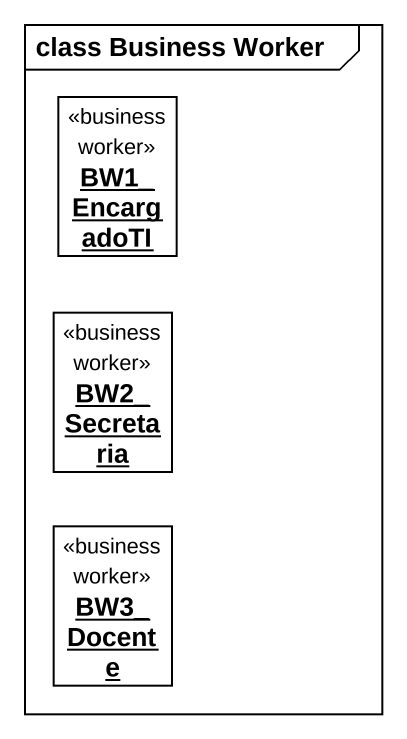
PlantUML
@startuml
mainframe class Business Worker
hide circle
hide empty members
object BW1_EncargadoTI <<business worker>>
object BW2_Secretaria <<business worker>>
object BW3_Docente <<business worker>>
@enduml
